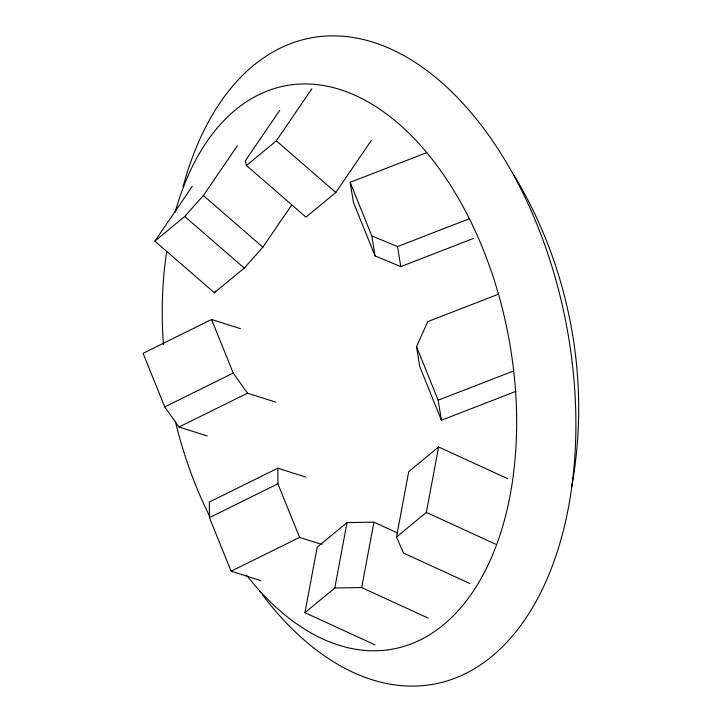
<?xml version="1.0" encoding="UTF-8"?>
<svg xmlns="http://www.w3.org/2000/svg" width="722" height="722" viewBox="0 0 722 722"><rect width="100%" height="100%" fill="white"/><g stroke="black" fill="none" stroke-linecap="round" stroke-linejoin="round"><path stroke-width="1.08" d="M571.643 486.944C591.119 380.566 569.766 267.185 513.694 174.787M375.079 644.89L304.928 612.68L317.166 547.258L347.029 522.602L373.933 522.159L397.407 532.944M304.928 612.68L334.791 588.015L347.029 522.602M428.038 618.05L361.686 587.573L373.933 522.159M469.851 583.52L403.49 553.052L396.504 537.042L408.742 471.628L438.606 446.972L507.747 478.722M396.504 537.042L426.368 512.385L438.606 446.972M515.833 391.396L441.413 420.24L419.78 366.659L416.522 346.614L427.821 321.579L498.568 294.161M291.778 204.813L262.871 247.168L244.244 268.097L214.389 292.762L154.878 241.13L192.314 186.285M154.878 241.13L184.742 216.465L203.369 195.545L237.294 145.826M279.73 110.376L245.173 161.015L246.455 165.5L305.966 217.132L335.82 192.467L371.352 140.402M246.455 165.5L276.318 140.835L311.85 88.779M214.389 292.762L215.652 290.894M240.327 328.618L211.573 319.485L143.091 353.32L164.724 406.901L179.038 427.018L207.223 435.962M164.724 406.901L233.215 373.066L247.529 393.183L275.714 402.127M179.038 427.018L247.529 393.183M306.011 477.143L277.817 468.199L209.335 502.025L209.443 517.629L231.085 571.21L260.895 580.678M209.443 517.629L277.934 483.803L277.817 468.199M231.085 571.21L299.576 537.385L321.931 544.478M473.614 238.386L400.791 266.608L375.061 255.922L353.419 202.34L350.161 182.305L426.675 152.649M350.161 182.305L371.803 235.886L397.533 246.572L469.309 218.748M441.413 420.24L438.155 400.196L513.622 370.946M334.791 588.015L361.686 587.573M426.368 512.385L495.5 544.135M276.318 140.835L335.82 192.467M203.369 195.545L262.871 247.168M184.742 216.465L244.244 268.097M416.522 346.614L438.155 400.196M211.573 319.485L233.215 373.066M277.934 483.803L299.576 537.385M397.533 246.572L400.791 266.608M371.803 235.886L375.061 255.922M175.139 212.106A286.724 171.836 79.1 0 1 414.879 139.256A286.724 171.836 79.1 0 1 495.346 548.025A286.724 171.836 79.1 0 1 246.662 575.398M209.759 516.519A286.724 171.836 79.1 0 1 175.428 421.639M163.407 344.529A286.724 171.836 79.1 0 1 166.737 251.391M183.09 186.691A328.916 197.115 79.1 0 1 458.849 99.004A328.916 197.115 79.1 0 1 550.417 570.903A328.916 197.115 79.1 0 1 262.212 594.468M260.904 592.726A328.916 197.115 79.1 0 1 259.595 590.957"/></g></svg>
